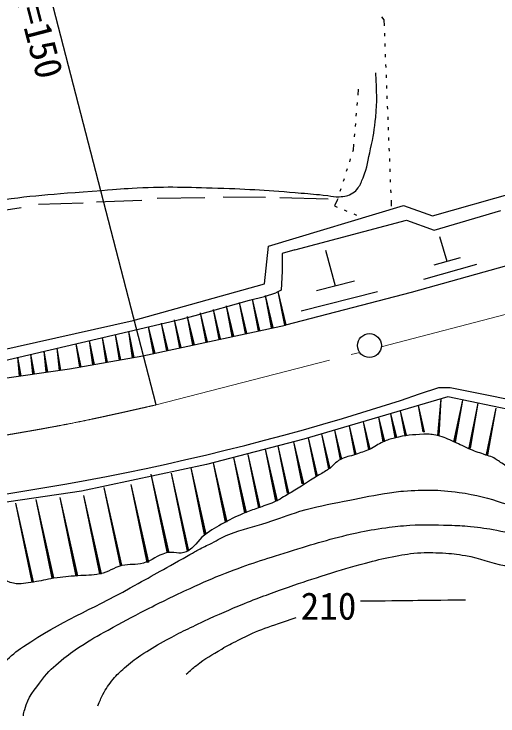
# Model space of a CAD drawing. Units: millimetres, scale not verified. Extents: x 40000 to 680000, y 20000 to 380000.
# Drawn here: x 343143 to 375593, y 242923 to 289965 of the extents above; entities that cross this region are included whole.
import ezdxf
from ezdxf.enums import TextEntityAlignment as Align

# ---------------------------------------------------------------- set-up
doc = ezdxf.new("R2010")
doc.units = ezdxf.units.MM
doc.header["$LTSCALE"] = 1000
doc.linetypes.add('CHAIN', pattern=[18.5, 12, -1.5, 3.5, -1.5])
for name, color, linetype, lineweight in [('M-BGD', 7, 'Continuous', 25), ('M-BMK', 2, 'CHAIN', 13), ('M-BMK-SRVR', 3, 'Continuous', 25)]:
    doc.layers.add(name, color=color, linetype=linetype, lineweight=lineweight)
doc.styles.add('ＭＳ ゴシック', font='')
doc.styles.get('ＭＳ ゴシック').set_extended_font_data('MS Gothic')

msp = doc.modelspace()

# ---------------------------------------------------------------- linework, layer by layer
at = {"layer": 'M-BGD'}
for p, q in [((367787, 289788), (367940, 289581)), ((367940, 289581), (367956, 289179)), ((367976, 288679), (367984, 288479)), ((368004, 287980), (368012, 287780)), ((368032, 287280), (368040, 287080)), ((368060, 286581), (368068, 286381)), ((368088, 285881), (368096, 285682)), ((368116, 285182), (368124, 284982)), ((366223, 284922), (366190, 284525)), ((368144, 284482), (368152, 284283)), ((366147, 284027), (366130, 283828)), ((368171, 283783), (368179, 283583)), ((366088, 283330), (366071, 283130)), ((368199, 283084), (368207, 282884)), ((366029, 282632), (366012, 282433)), ((368227, 282384), (368235, 282184)), ((365970, 281935), (365953, 281735)), ((407222, 281786), (369782, 271311)), ((368255, 281685), (368263, 281485)), ((365910, 281237), (365877, 280840)), ((368283, 280985), (368291, 280785)), ((365877, 280840), (365844, 280736)), ((371209, 276444), (385954, 280645)), ((365693, 280259), (365632, 280069)), ((368311, 280286), (368319, 280086)), ((365481, 279592), (365421, 279401)), ((368339, 279586), (368347, 279387)), ((365270, 278925), (365210, 278734)), ((368367, 278887), (368375, 278687)), ((365059, 278257), (364998, 278067)), ((368395, 278187), (368403, 277988)), ((352749, 277624), (355933, 277661)), ((357164, 277709), (360007, 277681)), ((360964, 277662), (364208, 277570)), ((364847, 277590), (364814, 277486)), ((344781, 277232), (347777, 277304)), ((348671, 277389), (351703, 277486)), ((364814, 277486), (364635, 277105)), ((364635, 277105), (364815, 277030)), ((368423, 277488), (368439, 277086)), ((369258, 277128), (371209, 276444)), ((340888, 276595), (343617, 276995)), ((365276, 276837), (365460, 276759)), ((371325, 275491), (375777, 276790)), ((361976, 274165), (369455, 276152)), ((365921, 276566), (366100, 276490)), ((369455, 276152), (371325, 275491)), ((372179, 273386), (371687, 275033)), ((364695, 271730), (364049, 274111)), ((373066, 273634), (371292, 273138)), ((374151, 273172), (370603, 272181)), ((365976, 272054), (363414, 271407)), ((358928, 270778), (359944, 271032)), ((359944, 271032), (360706, 271286)), ((360463, 268941), (359994, 271096)), ((360512, 268952), (359994, 271096)), ((360414, 268931), (359994, 271096)), ((361342, 269133), (360857, 271362)), ((361391, 269143), (360857, 271362)), ((361293, 269122), (360857, 271362)), ((369782, 271311), (361350, 269105)), ((367515, 271352), (362391, 270059)), ((355288, 269762), (358928, 270778)), ((358704, 268559), (358253, 270632)), ((358753, 268569), (358253, 270632)), ((358655, 268548), (358253, 270632)), ((359583, 268750), (359124, 270864)), ((359632, 268761), (359124, 270864)), ((359535, 268739), (359124, 270864)), ((356945, 268176), (356512, 270167)), ((356994, 268187), (356512, 270167)), ((356896, 268166), (356512, 270167)), ((357825, 268367), (357383, 270399)), ((357873, 268378), (357383, 270399)), ((357776, 268357), (357383, 270399)), ((354356, 269508), (355288, 269762)), ((355186, 267794), (354771, 269703)), ((355235, 267804), (354771, 269703)), ((355137, 267783), (354771, 269703)), ((356066, 267985), (355642, 269935)), ((356115, 267996), (355642, 269935)), ((356017, 267974), (355642, 269935)), ((338185, 266545), (351139, 269424)), ((340894, 266376), (354356, 269508)), ((351777, 267052), (361350, 269105)), ((353427, 267411), (353030, 269238)), ((353476, 267422), (353030, 269238)), ((353379, 267400), (353030, 269238)), ((354307, 267602), (353900, 269470)), ((354356, 267613), (353900, 269470)), ((354258, 267592), (353900, 269470)), ((361391, 269143), (361293, 269122)), ((351143, 266939), (350832, 268689)), ((351192, 266948), (350832, 268689)), ((351094, 266930), (350832, 268689)), ((352548, 267220), (352159, 269006)), ((352597, 267230), (352159, 269006)), ((352499, 267209), (352159, 269006)), ((359632, 268761), (359535, 268739)), ((360512, 268952), (360414, 268931)), ((349371, 266624), (349076, 268281)), ((349420, 266633), (349076, 268281)), ((349321, 266615), (349076, 268281)), ((350257, 266782), (349954, 268485)), ((350306, 266790), (349954, 268485)), ((350208, 266773), (349954, 268485)), ((356994, 268187), (356896, 268166)), ((357873, 268378), (357776, 268357)), ((358753, 268569), (358655, 268548)), ((347598, 266309), (347320, 267873)), ((347648, 266318), (347320, 267873)), ((347549, 266300), (347320, 267873)), ((348485, 266467), (348198, 268077)), ((348534, 266475), (348198, 268077)), ((348435, 266458), (348198, 268077)), ((355235, 267804), (355137, 267783)), ((356115, 267996), (356017, 267974)), ((345351, 265965), (345153, 267369)), ((345400, 265972), (345153, 267369)), ((345301, 265958), (345153, 267369)), ((346242, 266091), (346033, 267574)), ((346292, 266098), (346033, 267574)), ((346192, 266084), (346033, 267574)), ((352597, 267230), (352499, 267209)), ((353476, 267422), (353379, 267400)), ((354356, 267613), (354258, 267592)), ((343569, 265713), (343392, 266960)), ((343618, 265720), (343392, 266960)), ((343519, 265706), (343392, 266960)), ((344460, 265839), (344273, 267165)), ((344509, 265846), (344273, 267165)), ((344410, 265832), (344273, 267165)), ((346865, 266179), (351777, 267052)), ((350306, 266790), (350208, 266773)), ((351192, 266948), (351094, 266930)), ((347648, 266318), (347549, 266300)), ((348534, 266475), (348435, 266458)), ((349420, 266633), (349321, 266615)), ((341064, 265360), (346865, 266179)), ((344509, 265846), (344410, 265832)), ((345400, 265972), (345301, 265958)), ((346292, 266098), (346192, 266084)), ((343618, 265720), (343519, 265706)), ((372236, 264304), (362569, 261465)), ((371561, 261711), (371790, 264168)), ((371611, 261708), (371790, 264168)), ((371661, 261704), (371790, 264168)), ((378571, 262989), (372236, 264304)), ((372644, 261296), (373232, 264097)), ((372693, 261286), (373232, 264097)), ((372743, 261277), (373232, 264097)), ((370622, 261964), (370275, 263726)), ((370671, 261974), (370275, 263726)), ((370573, 261954), (370275, 263726)), ((373651, 260887), (374276, 263881)), ((373701, 260877), (374276, 263881)), ((373750, 260868), (374276, 263881)), ((374813, 260444), (375461, 263562)), ((374862, 260435), (375461, 263562)), ((374911, 260426), (375461, 263562)), ((368756, 261588), (368412, 263181)), ((368805, 261599), (368412, 263181)), ((368707, 261578), (368412, 263181)), ((369413, 261741), (369060, 263374)), ((369462, 261752), (369060, 263374)), ((369364, 261730), (369060, 263374)), ((366972, 260788), (366571, 262643)), ((367021, 260798), (366571, 262643)), ((366923, 260777), (366571, 262643)), ((367952, 261306), (367598, 262943)), ((368001, 261317), (367598, 262943)), ((367903, 261296), (367598, 262943)), ((365073, 260121), (364651, 262077)), ((365122, 260131), (364651, 262077)), ((365024, 260110), (364651, 262077)), ((366040, 260449), (365627, 262362)), ((366089, 260460), (365627, 262362)), ((365991, 260438), (365627, 262362)), ((363451, 258999), (362897, 261563)), ((363500, 259010), (362897, 261563)), ((363403, 258989), (362897, 261563)), ((364292, 259486), (363787, 261825)), ((364341, 259497), (363787, 261825)), ((364243, 259476), (363787, 261825)), ((368805, 261599), (368707, 261578)), ((369462, 261752), (369364, 261730)), ((370671, 261974), (370573, 261954)), ((371661, 261704), (371561, 261711)), ((362569, 261465), (356050, 259772)), ((362522, 258486), (361915, 261296)), ((362571, 258497), (361915, 261296)), ((362473, 258476), (361915, 261296)), ((368001, 261317), (367903, 261296)), ((372743, 261277), (372644, 261296)), ((360755, 257327), (360005, 260798)), ((360804, 257337), (360005, 260798)), ((360706, 257316), (360005, 260798)), ((361529, 257863), (360848, 261017)), ((361578, 257874), (360848, 261017)), ((361480, 257853), (360848, 261017)), ((367021, 260798), (366923, 260777)), ((373750, 260868), (373651, 260887)), ((358674, 256554), (357877, 260246)), ((358723, 256565), (357877, 260246)), ((358625, 256544), (357877, 260246)), ((359606, 256893), (358840, 260438)), ((359655, 256904), (358840, 260438)), ((359557, 256882), (358840, 260438)), ((366089, 260460), (365991, 260438)), ((374911, 260426), (374813, 260444)), ((356050, 259772), (347668, 257994)), ((357379, 255924), (356521, 259894)), ((357428, 255934), (356521, 259894)), ((357330, 255913), (356521, 259894)), ((365122, 260131), (365024, 260110)), ((355974, 255092), (355011, 259551)), ((356023, 255102), (355011, 259551)), ((355925, 255081), (355011, 259551)), ((364341, 259497), (364243, 259476)), ((353468, 253923), (352343, 259132)), ((353517, 253934), (352343, 259132)), ((353419, 253913), (352343, 259132)), ((354825, 253976), (353699, 259185)), ((354874, 253986), (353699, 259185)), ((354776, 253965), (353699, 259185)), ((363500, 259010), (363403, 258989)), ((352123, 253224), (350995, 258445)), ((352172, 253234), (350995, 258445)), ((352074, 253213), (350995, 258445)), ((362571, 258497), (362473, 258476)), ((347668, 257994), (333444, 255877)), ((350328, 253009), (349197, 258243)), ((350377, 253019), (349197, 258243)), ((350279, 252998), (349197, 258243)), ((361578, 257874), (361480, 257853)), ((345756, 252162), (344617, 257435)), ((345805, 252173), (344617, 257435)), ((345707, 252152), (344617, 257435)), ((347365, 252310), (346228, 257570)), ((347414, 252321), (346228, 257570)), ((347316, 252300), (346228, 257570)), ((348949, 252448), (347816, 257696)), ((348998, 252459), (347816, 257696)), ((348901, 252438), (347816, 257696)), ((360804, 257337), (360706, 257316)), ((344401, 251908), (343259, 257194)), ((344450, 251919), (343259, 257194)), ((344353, 251898), (343259, 257194)), ((359655, 256904), (359557, 256882)), ((358723, 256565), (358625, 256544)), ((357428, 255934), (357330, 255913)), ((356023, 255102), (355925, 255081)), ((353517, 253934), (353419, 253913)), ((354874, 253986), (354776, 253965)), ((352172, 253234), (352074, 253213)), ((350377, 253019), (350279, 252998)), ((345805, 252173), (345707, 252152)), ((347414, 252321), (347316, 252300)), ((348998, 252459), (348901, 252438)), ((344450, 251919), (344353, 251898))]:
    msp.add_line(p, q, dxfattribs=at)
for points in [[(371628, 264936), (372390, 264936), (378740, 263666), (380688, 264344), (405156, 271032), (409982, 274419), (410744, 274758), (450961, 284833), (472043, 289913)], [(351139, 269424), (359944, 271879), (360198, 274419), (369258, 277128)], [(361976, 274165), (361130, 273911), (361130, 272726), (361045, 271456), (360706, 271286)]]:
    msp.add_lwpolyline(points, dxfattribs=at)
msp.add_arc((317315, 423343), 167459, 274.05892, 288.92552, dxfattribs=at)
for points, knots in [([(364178, 277806), (364504, 277730), (364640, 277708), (364940, 277721), (365316, 277737), (365555, 277769), (365871, 277975), (366028, 278077), (366099, 278163), (366210, 278314), (366384, 278552), (366440, 278716), (366548, 278991), (366836, 279722), (366883, 280172), (367056, 280938), (367241, 281755), (367312, 282222), (367395, 283055), (367509, 284207), (367465, 284644), (367395, 286018)], [0, 0, 0, 0, 1, 1, 1, 2, 2, 2, 3, 3, 3, 4, 4, 4, 5, 5, 5, 6, 6, 6, 7, 7, 7, 7]), ([(335645, 276197), (336812, 276504), (337136, 276581), (338100, 276790), (339413, 277073), (340160, 277175), (341487, 277382), (344410, 277839), (345424, 277865), (349022, 278144)], [0, 0, 0, 0, 1, 1, 1, 2, 2, 2, 3, 3, 3, 3]), ([(349022, 278144), (350150, 278252), (350466, 278264), (351393, 278314), (353505, 278426), (354693, 278364), (356807, 278301), (358989, 278236), (360211, 278155), (362386, 277970), (363086, 277910), (363314, 277894), (364178, 277806)], [0, 0, 0, 0, 1, 1, 1, 2, 2, 2, 3, 3, 3, 4, 4, 4, 4]), ([(354820, 253675), (355141, 253866), (355230, 253917), (355499, 254063), (355843, 254249), (356047, 254332), (356397, 254507), (356846, 254731), (357077, 254901), (357543, 255089), (358523, 255484), (359123, 255558), (360126, 255889), (360984, 256173), (361447, 256388), (362315, 256639), (363456, 256969), (364115, 257077), (365278, 257316), (366333, 257533), (366925, 257648), (367988, 257824), (368481, 257906), (368758, 257964), (369258, 257994), (370711, 258080), (371541, 258110), (372983, 257909), (375287, 257588), (376470, 256892), (378740, 256385), (379399, 256238), (379763, 256120), (380434, 256046), (381585, 255919), (382242, 255885), (383397, 255962), (386398, 256162), (388029, 256722), (391017, 257062), (391841, 257156), (392305, 257204), (393134, 257232), (393596, 257247), (393856, 257252), (394319, 257232), (394917, 257205), (395250, 257147), (395843, 257062), (396344, 256990), (396627, 256949), (397113, 256808), (398128, 256516), (398654, 256220), (399653, 255877), (401295, 255313), (402219, 255008), (403886, 254522), (404741, 254273), (405222, 254138), (406088, 253930), (406939, 253725), (407422, 253629), (408289, 253506), (408915, 253418), (409266, 253362), (409898, 253337), (411120, 253288), (411807, 253299), (413030, 253337), (413758, 253360), (414167, 253358), (414893, 253422), (416519, 253564), (417436, 253635), (419042, 253930), (420888, 254268), (421974, 254375), (423698, 255115), (424800, 255588), (425496, 255777), (426408, 256554), (429975, 259595), (431077, 262183), (434011, 265838), (437204, 269816), (438201, 271111), (442071, 276112)], [0, 0, 0, 0, 1, 1, 1, 2, 2, 2, 3, 3, 3, 4, 4, 4, 5, 5, 5, 6, 6, 6, 7, 7, 7, 8, 8, 8, 9, 9, 9, 10, 10, 10, 11, 11, 11, 12, 12, 12, 13, 13, 13, 14, 14, 14, 15, 15, 15, 16, 16, 16, 17, 17, 17, 18, 18, 18, 19, 19, 19, 20, 20, 20, 21, 21, 21, 22, 22, 22, 23, 23, 23, 24, 24, 24, 25, 25, 25, 26, 26, 26, 27, 27, 27, 28, 28, 28, 29, 29, 29, 29]), ([(390170, 262481), (389792, 262038), (389676, 261883), (389408, 261465), (389034, 260879), (389087, 260394), (388646, 259856), (388204, 259317), (387855, 259077), (387228, 258771), (386729, 258527), (386397, 258520), (385852, 258417), (385296, 258312), (384977, 258296), (384413, 258248), (383786, 258194), (383434, 258163), (382804, 258163), (382208, 258163), (381876, 258230), (381280, 258248), (380685, 258265), (380345, 258158), (379756, 258248), (379208, 258331), (378931, 258506), (378402, 258671), (377873, 258836), (377544, 258849), (377047, 259094), (376554, 259338), (376326, 259561), (375862, 259856), (375611, 260015), (375486, 260133), (375218, 260259), (375053, 260337), (374949, 260350), (374778, 260410), (374373, 260553), (374141, 260621), (373745, 260788), (373309, 260972), (373080, 261111), (372644, 261296), (372220, 261476), (371995, 261625), (371544, 261719), (371186, 261793), (370977, 261822), (370612, 261804), (369846, 261765), (369408, 261741), (368665, 261550), (368361, 261472), (368188, 261427), (367903, 261296), (367527, 261123), (367348, 260961), (366972, 260788), (366620, 260625), (366406, 260577), (366040, 260449), (365645, 260311), (365392, 260310), (365024, 260110), (364679, 259922), (364560, 259708), (364243, 259476), (363967, 259273), (363791, 259191), (363500, 259010), (362807, 258577), (362421, 258332), (361722, 257909), (361329, 257671), (361117, 257522), (360706, 257316), (360295, 257110), (360037, 257055), (359606, 256893), (359243, 256757), (359031, 256704), (358674, 256554), (358101, 256314), (357777, 256180), (357235, 255877), (356704, 255580), (356397, 255420), (355915, 255048), (355404, 254653), (355282, 254200), (354695, 253930), (354213, 253708), (353853, 253981), (353340, 253845), (352711, 253678), (352442, 253349), (351816, 253168), (351273, 253010), (350926, 253137), (350377, 252998), (349779, 252847), (349501, 252578), (348901, 252438), (348333, 252306), (347994, 252375), (347414, 252321), (346785, 252263), (346430, 252244), (345805, 252152), (345272, 252073), (344985, 251964), (344450, 251898), (343924, 251832), (343616, 251709), (343096, 251813), (342472, 251938), (342246, 252337), (341656, 252575), (341150, 252779), (340843, 252849), (340302, 252914), (340072, 252941), (339939, 252891), (339709, 252914), (339406, 252944), (339244, 253016), (338947, 253083), (338517, 253181), (338279, 253249), (337846, 253337), (337484, 253410), (337284, 253481), (336915, 253506), (336488, 253536), (336245, 253430), (335819, 253477), (335408, 253523), (335206, 253687), (334798, 253760), (334353, 253841), (334099, 253874), (333647, 253884), (333336, 253891), (333161, 253816), (332851, 253845), (332476, 253881), (332290, 254027), (331920, 254099), (331528, 254175), (331297, 254144), (330904, 254218), (330569, 254282), (330379, 254324), (330057, 254438), (329800, 254529), (329628, 254544), (329416, 254716), (329243, 254857), (329155, 254956), (329041, 255148), (328980, 255252), (328956, 255295), (328904, 255425)], [0, 0, 0, 0, 1, 1, 1, 2, 2, 2, 3, 3, 3, 4, 4, 4, 5, 5, 5, 6, 6, 6, 7, 7, 7, 8, 8, 8, 9, 9, 9, 10, 10, 10, 11, 11, 11, 12, 12, 12, 13, 13, 13, 14, 14, 14, 15, 15, 15, 16, 16, 16, 17, 17, 17, 18, 18, 18, 19, 19, 19, 20, 20, 20, 21, 21, 21, 22, 22, 22, 23, 23, 23, 24, 24, 24, 25, 25, 25, 26, 26, 26, 27, 27, 27, 28, 28, 28, 29, 29, 29, 30, 30, 30, 31, 31, 31, 32, 32, 32, 33, 33, 33, 34, 34, 34, 35, 35, 35, 36, 36, 36, 37, 37, 37, 38, 38, 38, 39, 39, 39, 40, 40, 40, 41, 41, 41, 42, 42, 42, 43, 43, 43, 44, 44, 44, 45, 45, 45, 46, 46, 46, 47, 47, 47, 48, 48, 48, 49, 49, 49, 50, 50, 50, 51, 51, 51, 52, 52, 52, 53, 53, 53, 54, 54, 54, 55, 55, 55, 55]), ([(343773, 242923), (343791, 243113), (343817, 243183), (343858, 243346), (344077, 244239), (344505, 244633), (345043, 245378), (345454, 245947), (345781, 246191), (346313, 246648), (346779, 247049), (347069, 247242), (347583, 247580), (348289, 248044), (348708, 248269), (349446, 248680), (350428, 249228), (350984, 249525), (351986, 250035), (353132, 250619), (353781, 250934), (354949, 251474), (355863, 251897), (356380, 252127), (357320, 252490), (358949, 253119), (359885, 253412), (361553, 253930), (363323, 254479), (364316, 254796), (366125, 255200), (366879, 255368), (367307, 255434), (368072, 255538), (368698, 255624), (369050, 255667), (369681, 255708), (370704, 255773), (371281, 255732), (372306, 255708), (372869, 255694), (373185, 255680), (373745, 255623), (374443, 255552), (374834, 255501), (375523, 255369), (376996, 255087), (377777, 254729), (379248, 254438), (380070, 254275), (380533, 254194), (381365, 254099), (382089, 254017), (382500, 253986), (383228, 254014), (383859, 254039), (384092, 254069), (384836, 254184)], [0, 0, 0, 0, 1, 1, 1, 2, 2, 2, 3, 3, 3, 4, 4, 4, 5, 5, 5, 6, 6, 6, 7, 7, 7, 8, 8, 8, 9, 9, 9, 10, 10, 10, 11, 11, 11, 12, 12, 12, 13, 13, 13, 14, 14, 14, 15, 15, 15, 16, 16, 16, 17, 17, 17, 18, 18, 18, 19, 19, 19, 19]), ([(340217, 242923), (340284, 243203), (340308, 243288), (340386, 243516), (340492, 243824), (340573, 243989), (340725, 244278), (340905, 244619), (341016, 244806), (341233, 245124), (341445, 245436), (341579, 245602), (341826, 245886), (342071, 246169), (342220, 246318), (342503, 246564), (342983, 246980), (343245, 247227), (343773, 247580), (346426, 249353), (348150, 249953), (350939, 251504), (352457, 252348), (352936, 252614), (354820, 253675)], [0, 0, 0, 0, 1, 1, 1, 2, 2, 2, 3, 3, 3, 4, 4, 4, 5, 5, 5, 6, 6, 6, 7, 7, 7, 8, 8, 8, 8]), ([(348768, 243600), (348906, 243961), (348957, 244073), (349107, 244362), (349327, 244786), (349489, 245004), (349784, 245378), (350045, 245709), (350229, 245863), (350546, 246140), (350955, 246497), (351196, 246685), (351647, 246987), (352227, 247375), (352560, 247582), (353171, 247918), (354208, 248489), (354811, 248767), (355880, 249273), (356924, 249767), (357519, 250024), (358590, 250458), (359734, 250923), (360389, 251148), (361553, 251559), (362539, 251907), (363096, 252091), (364093, 252406), (365111, 252727), (365685, 252896), (366718, 253168), (367408, 253350), (367794, 253459), (368496, 253591), (369153, 253715), (369522, 253798), (370189, 253845), (370849, 253891), (371222, 253876), (371882, 253845), (372481, 253817), (372815, 253774), (373406, 253676), (374451, 253502), (374990, 253190), (376031, 252998), (376459, 252920), (376697, 252851), (377132, 252829), (378783, 252744), (379720, 252661), (381365, 252829), (382431, 252938), (382826, 252993), (384074, 253252)], [0, 0, 0, 0, 1, 1, 1, 2, 2, 2, 3, 3, 3, 4, 4, 4, 5, 5, 5, 6, 6, 6, 7, 7, 7, 8, 8, 8, 9, 9, 9, 10, 10, 10, 11, 11, 11, 12, 12, 12, 13, 13, 13, 14, 14, 14, 15, 15, 15, 16, 16, 16, 17, 17, 17, 18, 18, 18, 18]), ([(354695, 245717), (354998, 246008), (355100, 246088), (355372, 246310), (355984, 246808), (356394, 246996), (357066, 247410), (357481, 247667), (357731, 247781), (358166, 248003), (359622, 248745), (360206, 248883), (362061, 249527)], [0, 0, 0, 0, 1, 1, 1, 2, 2, 2, 3, 3, 3, 4, 4, 4, 4])]:
    msp.add_open_spline(points, degree=3, knots=knots, dxfattribs=at)
msp.add_open_spline([(366379, 250628), (369893, 250670), (369893, 250670), (373406, 250712)], degree=3, dxfattribs=at)
at = {"layer": 'M-BMK'}
for p, q in [((367770, 267668), (462849, 292318)), ((352682, 263774), (366320, 267285))]:
    msp.add_line(p, q, dxfattribs=at)
msp.add_open_spline([(352682, 263774), (348232, 262768), (346996, 262501), (343318, 261867), (339200, 261157), (336877, 260833), (332717, 260438), (327441, 259937), (324466, 259759), (319166, 259734), (315062, 259716), (313655, 259756), (308663, 260015)], degree=3, knots=[0, 0, 0, 0, 1, 1, 1, 2, 2, 2, 3, 3, 3, 4, 4, 4, 4], dxfattribs=at)
at = {"layer": 'M-BMK-SRVR'}
msp.add_line((352682, 263774), (345158, 292823), dxfattribs=at)
msp.add_circle((366974, 267746), 800, dxfattribs=at)

# ---------------------------------------------------------------- texts
at = {"layer": 'M-BGD', "style": 'ＭＳ ゴシック'}
msp.add_text('210', height=1833, dxfattribs=at).set_placement((362362, 248824), align=Align.BOTTOM_LEFT)
at = {"layer": 'M-BMK-SRVR', "style": 'ＭＳ ゴシック'}
msp.add_text('R=150', height=1833, rotation=284.521, dxfattribs=at).set_placement((344033, 291750), align=Align.MIDDLE_LEFT)

doc.saveas('drawing.dxf')
